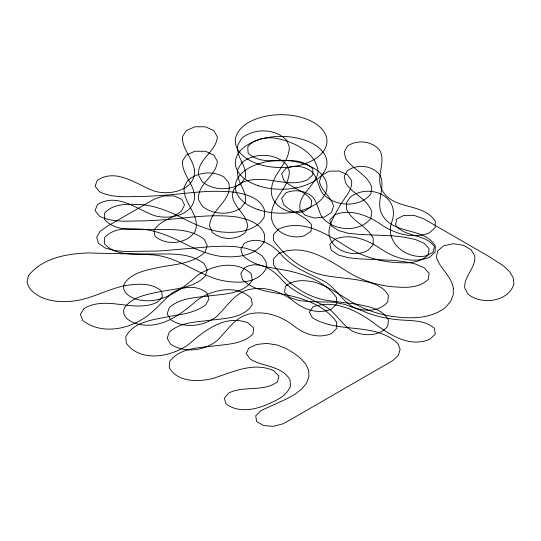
<?xml version="1.0" encoding="UTF-8"?>
<svg xmlns="http://www.w3.org/2000/svg" width="541" height="541" viewBox="0 0 541 541"><rect width="100%" height="100%" fill="white"/><g stroke="black" fill="none" stroke-linecap="round" stroke-linejoin="round"><path stroke-width="0.81" d="M453.29 288.218L453.243 294.784L450.829 301.175L445.858 307.038A41.38 23.892 0 0 1 418.261 317.493C393.652 319.17 368.468 313.117 347.762 299.565C336.975 292.782 326.23 285.526 313.854 281.969C304.272 280.069 293.195 279.406 285.411 286.385L284.532 292.377L289.969 297.631L299.626 300.708L310.879 301.668L333.811 302.169L344.475 304.312L363.66 311.366A79.473 45.884 0 0 0 394.578 319.346C407.914 321.253 423.346 318.825 434.315 328.198L435.295 334.095L429.872 339.214C407.501 348.769 386.274 332.255 369.118 319.609C353.131 308.823 332.201 299.775 313.043 306.862L309.269 312.069L312.299 317.689C338.26 333.912 374.25 321.794 397.682 343.292L400.157 349.276L398.338 355.329L392.665 360.685L290.957 419.417L282.977 423.806L273.401 426.322L263.562 425.544L256.59 421.52L255.731 415.819L261.005 410.538L287.386 398.548L295.312 393.99L301.912 388.803L306.619 382.987L308.945 376.732L308.634 370.335L305.753 364.147L300.688 358.433L293.979 353.287L286.257 348.647L277.222 345.03L266.889 343.373L256.576 344.475L248.698 348.174L246.311 353.699L250.253 359.15C262.987 366.94 281.719 365.533 289.969 379.762L290.517 386.058C286.358 397.182 274.098 401.375 264.109 405.757C252.005 410.369 237.026 412.289 226.091 403.917L224.245 398.21L228.789 392.989C244.133 385.26 263.494 392.475 277.58 381.642L278.892 375.914L273.841 370.774C253.675 361.395 232.522 372.222 213.168 378.335C198.432 382.081 177.915 382.528 169.218 367.67L169.705 361.381C180.194 347.525 199.697 347.782 215.419 345.787C228.397 344.144 243.376 343.833 253.087 333.838L253.587 327.792L247.832 322.801C225.009 314.186 204.566 330.585 188.369 344.624C171.03 356.904 140.714 362.822 126.344 343.325L125.749 336.955C133.012 322.044 151.953 320.069 166.452 316.979C179.828 314.497 194.354 313.462 205.573 304.975L208.968 299.017L206.905 292.972C196.843 284.458 181.62 286.338 171.369 293.56C163.139 300.735 156.126 309.222 147.423 315.863C129.373 329.381 101.593 335.244 82.665 320.407L80.386 314.368L83.943 308.593C106.618 294.98 133.701 313.239 157.1 302.372L162.327 297.09L161.698 291.247C151.365 282.003 136.048 283.863 123.389 285.946C110.046 289.077 97.684 295.176 84.518 298.875C70.756 302.453 55.872 303.055 42.435 297.841C35.699 294.487 28.409 289.908 27.05 281.881L28.457 275.714C42.509 257.699 67.49 253.546 89.062 252.931C110.891 253.77 132.788 253.519 154.57 255.007C177.286 257.489 195.504 272.495 216.799 279.21C232.738 283.565 258.145 285.472 266.51 267.667L266.037 261.533L262.094 255.819L254.973 251.24L245.621 248.191L235.105 246.662L224.204 246.223L213.249 246.48L158.689 251.044L125.478 251.484L114.597 250.598L104.94 247.906L98.415 243.186L96.704 237.256L99.99 231.433L106.902 226.476L154.307 199.108L163.612 195.95L173.769 195.869L181.675 199.264L184.535 204.931L181.627 210.807C173.221 218.517 160.143 220.072 154.036 230.304L155.003 236.234C166.229 245.986 186.665 244.194 195.03 231.521C201.421 215.095 181.979 202.875 184.238 186.733L187.713 180.613C197.485 171.964 212.505 170.483 223.839 176.9L228.654 182.554C233.306 200.61 209.969 209.191 209.61 226.118L212.302 232.197C221.262 240.305 236.261 240.535 245.337 232.495L247.67 226.503C246.899 214.473 234.321 207.906 232.346 196.288L233.448 190.189C240.346 179.193 255.014 178.848 266.605 179.774C280.116 181.391 294.365 185.59 307.484 179.889L312.725 174.885L312.867 168.988C295.758 151.095 265.82 170.05 248.116 153.137L247.744 147.186A23.865 13.775 0 0 1 273.171 137.908C290.815 140.173 316.478 151.561 318.115 171.862C315.849 186.253 297.516 194.057 300.032 209.658L305.056 215.223L314.382 218.037L324.485 217.009L331.505 212.505L333.493 206.277C331.396 196.491 321.124 191.257 319.373 181.336L321.699 175.169L329.253 171.152L339.302 171.037L347.538 174.831L351.609 180.626C352.691 190.547 344.319 197.58 339.998 205.648C336.401 211.768 332.81 217.935 330.429 224.65C322.301 246.845 350.527 260.011 367.968 250.368L373.134 244.897L373.236 238.507C367.42 226.206 352.563 221.763 346.693 209.495L346.321 203.037L350.304 197.012C369.429 182.716 401.564 196.349 391.549 222.588C384.962 242.666 406.487 259.274 425.253 256.062L432.888 252.451L434.47 246.662C425.395 233.428 405.128 237.803 395.579 225.063L396.56 219.22L403.748 215.426L413.966 215.352L423.414 218.638L488.212 256.055L503.515 265.868L509.433 271.481L513.172 277.655L513.95 284.133C508.175 302.115 481.233 305.266 467.911 294.061L464.726 287.92C463.705 275.957 476.323 267.829 474.7 255.785L471.096 249.732L463.407 245.289L453.358 243.707L443.769 245.77L437.764 250.747L436.344 257.029C439.765 268.6 451.471 275.869 453.29 288.218M194.341 169.461C196.667 190.331 169.394 196.072 153.745 190.912C136.075 184.19 116.322 167.92 97.333 180.281L95.047 186.205L99.585 191.812C113.252 198.506 128.853 196.369 143.554 196.41C159 195.943 174.385 194.483 189.735 192.833C205.032 191.318 220.485 190.52 235.788 192.373C247 194.408 260.938 198.304 264.637 210.544L264.204 217.083C255.704 232.055 235.666 233.435 220.275 231.839C206.73 229.756 194.145 224.075 182.033 217.895C169.793 211.653 156.87 206.419 143.142 204.762C130.151 204.207 114.381 202.456 104.677 212.958L104.325 219.105C115.97 232.846 137.177 228.816 153.211 229.56C170.429 229.607 190.006 227.944 204.295 239.386L207.21 245.506L205.235 251.754C192.981 264.265 174.094 264.197 158.006 267.612C146.023 270.25 131.963 272.529 124.511 283.383A23.601 13.626 0 0 0 136.9 299.356C160.075 305.591 180.532 290.409 196.836 275.924C211.95 264.975 236.545 259.606 251.24 273.847L252.295 280.062C243.518 294.602 222.473 293.986 207.561 296.11C194.354 297.651 179.551 298.253 169.225 307.714L167.149 313.821L170.537 319.67C184.454 328.908 203.896 326.473 216.745 316.417C226.76 307.031 233.935 293.709 248.069 289.793C264.63 285.472 281.827 291.721 294.791 302.121C304.996 310.236 319.136 314.375 331.565 309.067L336.793 303.812L336.502 297.543C325.723 282.274 306.95 275.017 289.334 271.041C273.408 267.41 254.683 267.47 242.476 255.142L240.84 249.022L244.376 243.389C258.699 235.037 273.746 245.215 282.787 256.4C293.567 267.457 308.012 273.212 321.577 279.947C334.791 285.709 340.783 299.809 352.874 306.896C364.079 311.839 379.566 312.164 387.741 301.709L388.424 295.454C382.176 283.91 367.67 281.888 355.964 279.623C344.86 278.128 333.675 277.208 322.666 275.065C302.757 270.52 285.574 256.84 273.631 240.664L273.509 234.436L278.514 229.093C304.461 217.617 329.652 236.126 350.879 249.293C362.849 256.069 376.164 260.194 389.77 262.02C402.72 263.082 418.281 264.82 428.33 254.818L429.067 248.745L424.09 243.254L415.204 239.447L404.56 237.235L393.463 235.883L359.474 234.409L348.357 233.272L338.348 230.52L331.308 225.807L329.814 219.889L334.865 214.77C350.913 208.38 368.144 215.568 381.466 224.819C395.315 234.057 413.48 239.305 429.513 232.813L435.086 227.653L435.356 221.479C423.589 202.266 393.28 210.645 382.183 190.276C375.129 177.712 385.895 163.74 380.249 151.095C372.925 140.937 357.628 139.193 347.484 146.056L344.211 152.014L345.618 158.432C352.61 169.746 367.643 174.33 371.836 187.565L370.822 194.003C359.156 208.731 332.154 206.77 321.428 191.778C318.23 185.421 317.371 178.097 312.684 172.511C305.367 166.073 294.892 164.545 285.959 168.346L281.665 173.817L283.646 179.997C291.788 188.545 304.935 190.466 311.602 200.576L311.068 206.743L304.373 211.288C288.13 216.251 267.085 204.282 272.035 185.549C275.058 171.389 289.482 161.901 289.3 146.841L286.764 140.389C275.389 128.325 254.446 127.879 241.793 138.205L238.02 144.467C235.004 156.599 247.595 165.776 245.371 177.712L240.806 183.73C229.154 190.966 213.12 190.371 202.307 181.817L198.655 175.507C196.572 159.412 216.373 152.062 217.347 136.859L213.932 130.719L205.539 126.824L194.963 126.763L186.375 130.537L182.445 136.596C181.844 148.843 192.305 157.769 194.341 169.461M194.341 193.928C196.667 214.797 169.394 220.545 153.745 215.379C136.075 208.664 116.322 192.386 97.333 204.748L95.047 210.672L99.585 216.285C113.252 222.973 128.853 220.836 143.554 220.884C159 220.41 174.385 218.949 189.735 217.299C205.032 215.785 220.485 214.987 235.788 216.84C247 218.875 260.938 222.77 264.637 235.01L264.204 241.55C255.704 256.522 235.666 257.901 220.275 256.306C206.73 254.223 194.145 248.542 182.033 242.361C169.793 236.119 156.87 230.885 143.142 229.235C130.151 228.674 114.381 226.922 104.677 237.425L104.325 243.572C115.97 257.313 137.177 253.283 153.211 254.027C170.429 254.074 190.006 252.41 204.295 263.852L207.21 269.973L205.235 276.221C192.981 288.732 174.094 288.664 158.006 292.086C146.023 294.717 131.963 297.002 124.511 307.849A23.601 13.626 0 0 0 136.9 323.822C160.075 330.057 180.532 314.876 196.836 300.397C211.95 289.442 236.545 284.079 251.24 298.314L252.295 304.536C243.518 319.068 222.473 318.453 207.561 320.576C194.354 322.118 179.551 322.727 169.225 332.181L167.149 338.287L170.537 344.137C184.454 353.381 203.896 350.94 216.745 340.884C226.76 331.498 233.935 318.176 248.069 314.26C264.63 309.939 281.827 316.187 294.791 326.588C304.996 334.703 319.136 338.849 331.565 333.533L336.793 328.279L336.502 322.01C325.723 306.747 306.95 299.484 289.334 295.514C273.408 291.876 254.683 291.937 242.476 279.616L240.84 273.489L244.376 267.863C258.699 259.504 273.746 269.682 282.787 280.867C293.567 291.924 308.012 297.685 321.577 304.414C334.791 310.176 340.783 324.275 352.874 331.363C364.079 336.306 379.566 336.63 387.741 326.176L388.424 319.92C382.176 308.377 367.67 306.355 355.964 304.089C344.86 302.595 333.675 301.675 322.666 299.531C302.757 294.994 285.574 281.306 273.631 265.131L273.509 258.902L278.514 253.56C304.461 242.084 329.652 260.6 350.879 273.76C362.849 280.536 376.164 284.661 389.77 286.487C402.72 287.555 418.281 289.286 428.33 279.291L429.067 273.219L424.09 267.721L415.204 263.92L404.56 261.702L393.463 260.356L359.474 258.875L348.357 257.739L338.348 254.987L331.308 250.273L329.814 244.363L334.865 239.237C350.913 232.846 368.144 240.035 381.466 249.286C395.315 258.524 413.48 263.771 429.513 257.279L435.086 252.12L435.356 245.945C423.589 226.74 393.28 235.112 382.183 214.743C375.129 202.178 385.895 188.207 380.249 175.561C372.925 165.404 357.628 163.659 347.484 170.523L344.211 176.481L345.618 182.899C352.61 194.212 367.643 198.797 371.836 212.031L370.822 218.476C359.156 233.198 332.154 231.237 321.428 216.244C318.23 209.888 317.371 202.564 312.684 196.978C305.367 190.54 294.892 189.012 285.959 192.812L281.665 198.283L283.646 204.471C291.788 213.012 304.935 214.933 311.602 225.049L311.068 231.21L304.373 235.761C288.13 240.725 267.085 228.748 272.035 210.016C275.058 195.856 289.482 186.368 289.3 171.308L286.764 164.856C275.389 152.792 254.446 152.346 241.793 162.679L238.02 168.934C235.004 181.066 247.595 190.243 245.371 202.178L240.806 208.197C229.154 215.433 213.12 214.845 202.307 206.283L198.655 199.974C196.572 183.879 216.373 176.528 217.347 161.326L213.932 155.186L205.539 151.291L194.963 151.23L186.375 155.01L182.445 161.069C181.844 173.309 192.305 182.236 194.341 193.928M258.213 164.011A45.802 26.441 0 0 0 326.96 141.154A45.802 26.441 0 0 0 258.294 118.209A45.802 26.441 0 0 0 258.213 164.011M258.213 185.719A45.802 26.441 0 0 0 326.96 162.855A45.802 26.441 0 0 0 258.294 139.916A45.802 26.441 0 0 0 258.213 185.719M258.213 209.644A45.802 26.441 0 0 0 326.96 186.78A45.802 26.441 0 0 0 258.294 163.842A45.802 26.441 0 0 0 258.213 209.644"/></g></svg>
